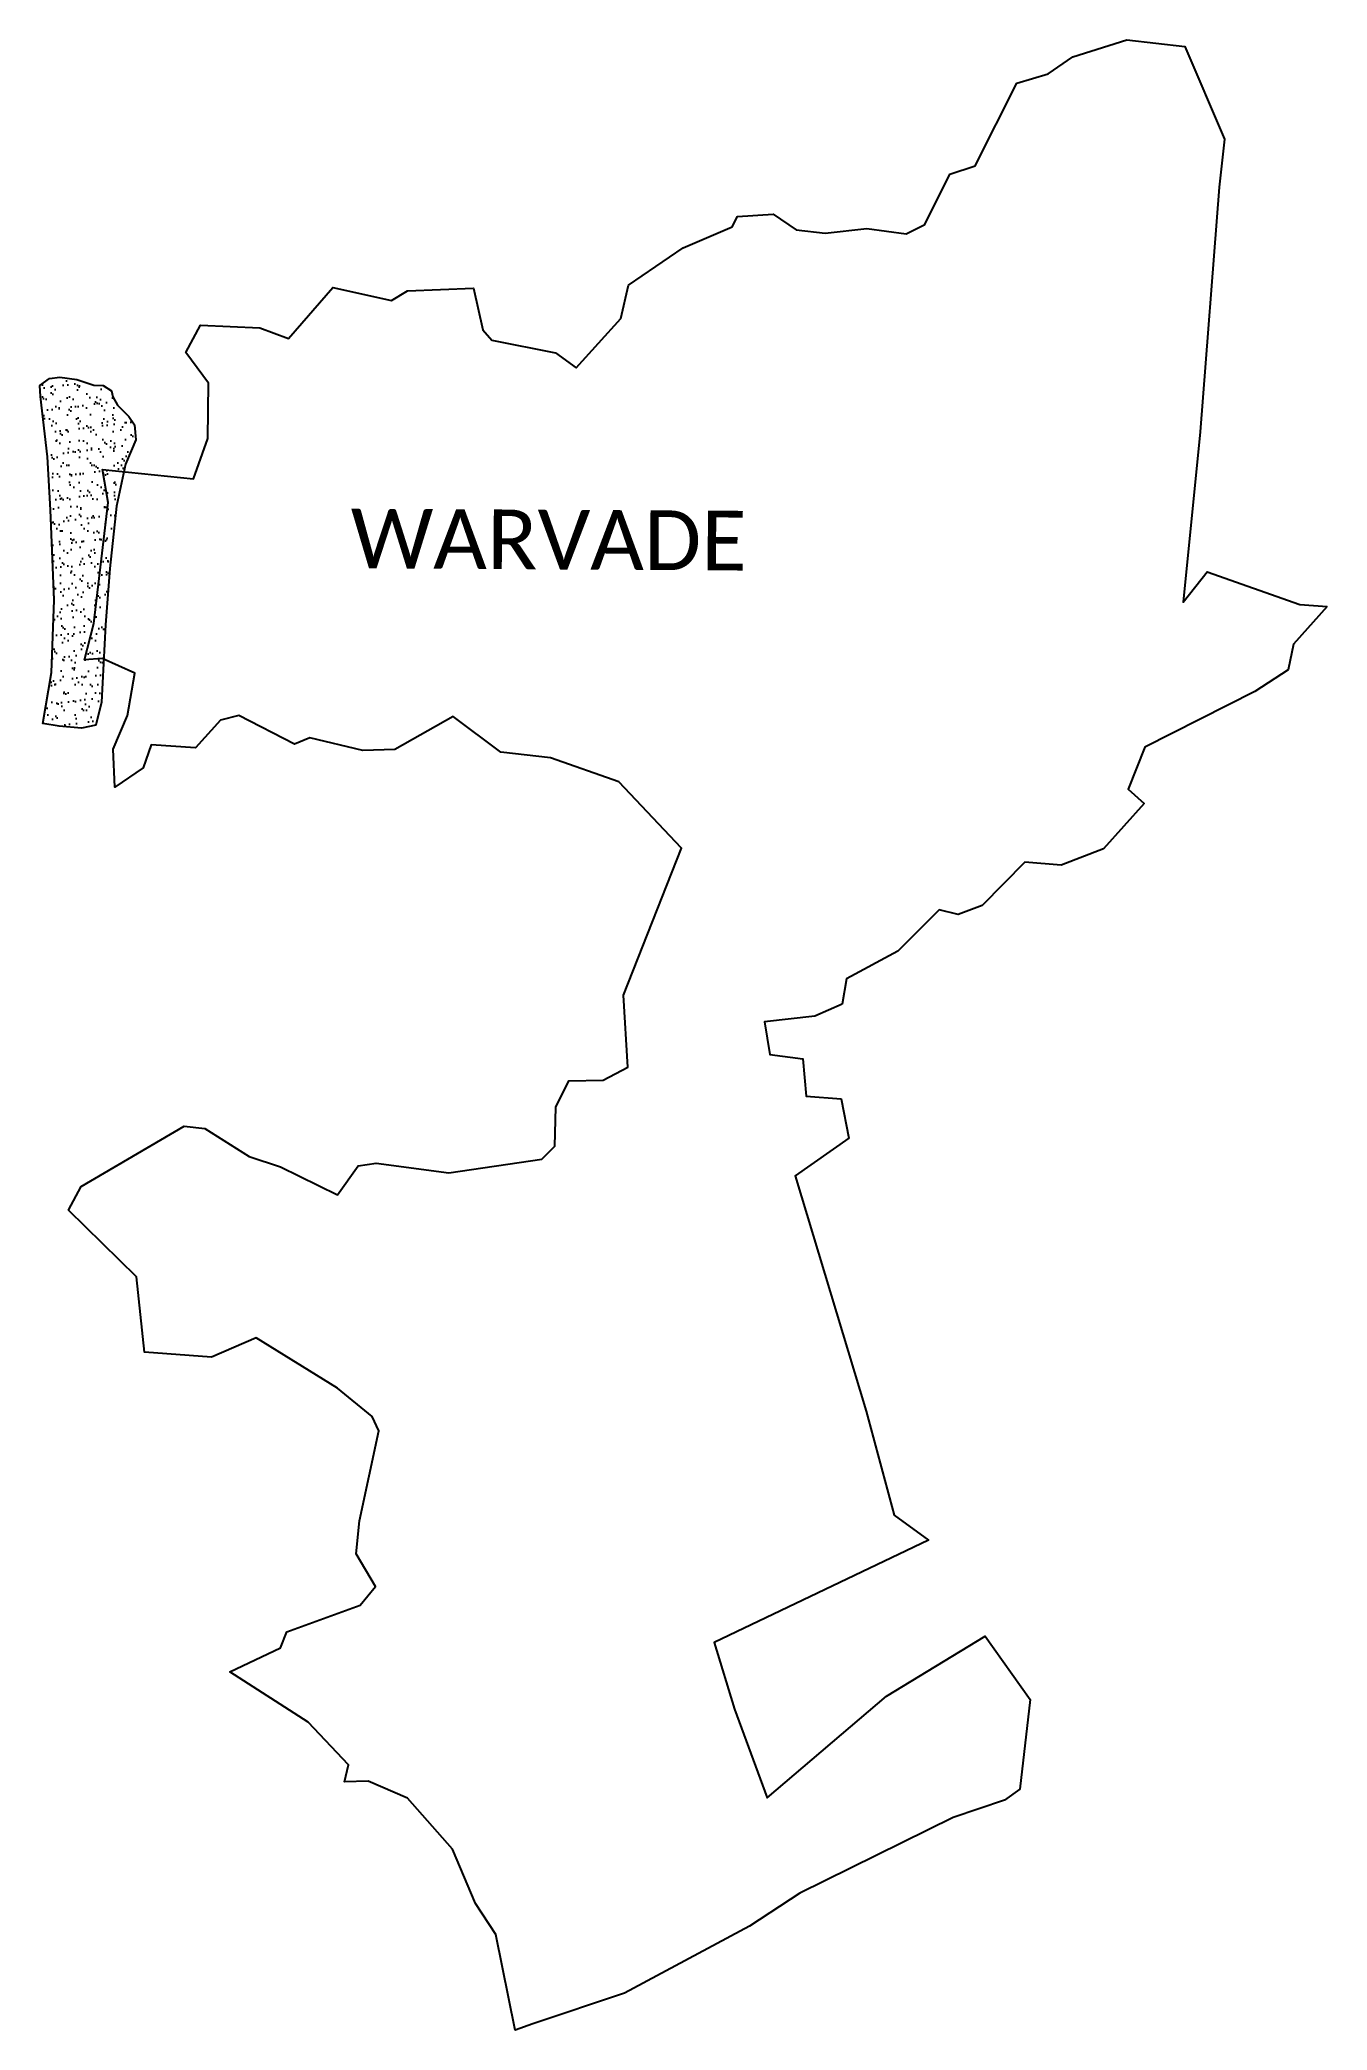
# Model space of a CAD drawing. Header units: metres. Extents: x 313492 to 315738, y 1901058 to 1904529.
import ezdxf

# ---------------------------------------------------------------- set-up
doc = ezdxf.new("R2010")
doc.units = ezdxf.units.M
doc.header["$MEASUREMENT"] = 0
for name, color, linetype in [('SAND DUNES', 42, 'Continuous'), ('village', 3, 'Continuous'), ('VILLAGE NAME', 250, 'Continuous')]:
    doc.layers.add(name, color=color, linetype=linetype)
doc.styles.get("Standard").update_dxf_attribs({"font": 'simplex.shx'})

msp = doc.modelspace()

# ---------------------------------------------------------------- hatches: boundary and pattern name
at = {"layer": 'SAND DUNES'}
h = msp.add_hatch(dxfattribs=at)
h.set_pattern_fill('AR-SAND', color=256, scale=0.6009, angle=-0.2675)
h.set_pattern_definition([(37.23254, (294409.67, 1893482.39), (-0.824167, 29.412997), [0, -23.199537, 0, -25.94685, 0, -24.802137]), (7.23254, (294409.67, 1893482.39), (27.21262, 42.94744), [0, -12.51554, 0, -20.91011, 0, -8.012998]), (327.23254, (294390.898, 1893482.478), (47.530596, -0.135515), [0, -7.631427, 0, -27.473136, 0, -35.867706]), (317.23254, (294390.898, 1893482.478), (45.94412, 13.18149), [0, -3.815713, 0, -18.010167, 0, -20.604852])])
h.paths.add_polyline_path([(313627.8, 1903891.7), (313619.8, 1903906.3), (313617.1, 1903917.1), (313603, 1903926.4), (313586.4, 1903926.9), (313556.9, 1903936.6), (313527.3, 1903940.6), (313509.2, 1903938.7), (313492.3, 1903926.5), (313493.3, 1903906.8), (313505.7, 1903801.8), (313511.2, 1903709.5), (313517.4, 1903551.7), (313512.6, 1903425.7), (313497.6, 1903336.8), (313526, 1903332.5), (313564.8, 1903328.5), (313589.8, 1903334.1), (313600, 1903374.2), (313606.8, 1903509), (313614.6, 1903607.1), (313625.8, 1903715.9), (313641.9, 1903789.2), (313659.8, 1903831.4), (313657.6, 1903857.9), (313647.7, 1903872.4)])

# ---------------------------------------------------------------- linework, layer by layer
at = {"layer": 'SAND DUNES', "flags": 128}
msp.add_lwpolyline([(313505.7, 1903801.8), (313493.3, 1903906.8), (313492.3, 1903926.5), (313509.2, 1903938.7), (313527.3, 1903940.6), (313556.9, 1903936.6), (313586.4, 1903926.9), (313603, 1903926.4), (313617.1, 1903917.1), (313619.8, 1903906.3), (313627.8, 1903891.7), (313647.7, 1903872.4), (313657.6, 1903857.9), (313659.8, 1903831.4), (313641.9, 1903789.2), (313625.8, 1903715.9), (313614.6, 1903607.1), (313606.8, 1903509), (313600, 1903374.2), (313589.8, 1903334.1), (313564.8, 1903328.5), (313526, 1903332.5), (313497.6, 1903336.8), (313512.6, 1903425.7), (313517.4, 1903551.7), (313511.2, 1903709.5)], close=True, dxfattribs=at)
at = {"layer": 'village', "color": 3, "true_color": 0x00ff00}
msp.add_polyline3d([(315738, 1903541.1, 0), (315679, 1903475.1, 0), (315669.6, 1903430.4, 0), (315612, 1903392.6, 0), (315419.7, 1903295.4, 0), (315390.5, 1903222.3, 0), (315418.7, 1903197.6, 0), (315347.5, 1903118.3, 0), (315274, 1903089.6, 0), (315210.3, 1903094.9, 0), (315136.3, 1903019.6, 0), (315094.5, 1903003.8, 0), (315061, 1903012.2, 0), (314988.9, 1902939.9, 0), (314899.2, 1902891.7, 0), (314891.8, 1902847.3, 0), (314844.4, 1902826.4, 0), (314756.4, 1902816.9, 0), (314765.7, 1902759.5, 0), (314823.1, 1902752, 0), (314829.3, 1902687.2, 0), (314890, 1902682.6, 0), (314903.6, 1902613.9, 0), (314809.9, 1902548.1, 0), (314933.8, 1902138, 0), (314982.6, 1901956.5, 0), (315042.3, 1901912.7, 0), (314668.6, 1901734.2, 0), (314704.3, 1901618.2, 0), (314760.8, 1901463.8, 0), (314969.4, 1901641, 0), (315141.2, 1901745.7, 0), (315219.7, 1901635.2, 0), (315201.9, 1901478.7, 0), (315175.3, 1901459.3, 0), (315085.4, 1901429.1, 0), (314818.1, 1901297.4, 0), (314730.4, 1901240, 0), (314512.1, 1901123, 0), (314352.5, 1901069.5, 0), (314321.4, 1901058.4, 0), (314288, 1901225.1, 0), (314252.5, 1901279.4, 0), (314212.3, 1901374.1, 0), (314133.9, 1901463, 0), (314065.3, 1901492.8, 0), (314023.8, 1901491.7, 0), (314030.9, 1901521, 0), (313960.5, 1901595.4, 0), (313823.8, 1901683.2, 0), (313911.9, 1901725, 0), (313923.1, 1901752.8, 0), (314051.1, 1901799.7, 0), (314077.8, 1901832.2, 0), (314044.4, 1901889, 0), (314050, 1901946.3, 0), (314083.4, 1902103.3, 0), (314072.3, 1902128.3, 0), (314011.8, 1902177.8, 0), (313869.5, 1902265.9, 0), (313791.5, 1902231.7, 0), (313675.1, 1902240.4, 0), (313660.7, 1902372, 0), (313542.2, 1902488.4, 0), (313564.4, 1902529.3, 0), (313744.1, 1902634.8, 0), (313780.3, 1902630.7, 0), (313857.6, 1902581.6, 0), (313911.9, 1902564.1, 0), (314011.8, 1902515.3, 0), (314047.5, 1902565.3, 0), (314079, 1902570.1, 0), (314205.7, 1902553.2, 0), (314368.1, 1902577.2, 0), (314390.5, 1902600, 0), (314392.2, 1902668, 0), (314415.1, 1902713.7, 0), (314474.7, 1902715, 0), (314518.1, 1902737.5, 0), (314510.5, 1902863, 0), (314611.4, 1903119.2, 0), (314502.2, 1903235, 0), (314383.3, 1903277.1, 0), (314296.7, 1903287, 0), (314213.1, 1903349.2, 0), (314111.7, 1903291.6, 0), (314056, 1903289.8, 0), (313963.5, 1903311.8, 0), (313936.7, 1903300.7, 0), (313839.3, 1903351, 0), (313807.3, 1903342.9, 0), (313763.8, 1903294.7, 0), (313686.4, 1903299.7, 0), (313672.4, 1903259.5, 0), (313623, 1903226.1, 0), (313620.2, 1903292.3, 0), (313645, 1903350.7, 0), (313658, 1903424.9, 0), (313601.2, 1903450.4, 0), (313570.1, 1903447.8, 0), (313586.4, 1903511.1, 0), (313611.4, 1903722, 0), (313601.9, 1903779.7, 0), (313760.6, 1903763.4, 0), (313785.1, 1903833.8, 0), (313786.5, 1903930.1, 0), (313746.8, 1903983.9, 0), (313772.3, 1904031.7, 0), (313876.2, 1904027, 0), (313925.9, 1904008.1, 0), (314003.6, 1904097, 0), (314105.7, 1904074.5, 0), (314133.8, 1904091.2, 0), (314249, 1904096, 0), (314264.9, 1904023.2, 0), (314281, 1904005.4, 0), (314392, 1903983.2, 0), (314427.7, 1903957.2, 0), (314506, 1904043.2, 0), (314518.9, 1904101.4, 0), (314614.5, 1904166.3, 0), (314700.1, 1904202.6, 0), (314709.1, 1904220.8, 0), (314771.3, 1904225, 0), (314811.6, 1904197.8, 0), (314862.2, 1904191.8, 0), (314935.1, 1904199.9, 0), (315003.6, 1904190.6, 0), (315036.1, 1904206.8, 0), (315079.5, 1904294.9, 0), (315124.1, 1904309.4, 0), (315196.6, 1904453.1, 0), (315251.5, 1904469.6, 0), (315294.5, 1904499.1, 0), (315388.2, 1904529, 0), (315489.7, 1904517.3, 0), (315558.9, 1904355.6, 0), (315549.3, 1904272.1, 0), (315516.6, 1903845.6, 0), (315486.9, 1903548.7, 0), (315528.7, 1903601.4, 0), (315690.3, 1903544.1, 0)], close=True, dxfattribs=at)

# ---------------------------------------------------------------- texts
at = {"layer": 'VILLAGE NAME', "insert": (314034.6, 1903711.5), "char_height": 104.042, "attachment_point": 1, "rotation": 359.6762}
msp.add_mtext_dynamic_manual_height_columns('{\\fCalibri|b0|i0|c0|p34;WARVADE}', width=1632.383, gutter_width=520.2, heights=[0], dxfattribs=at)

doc.saveas('drawing.dxf')
